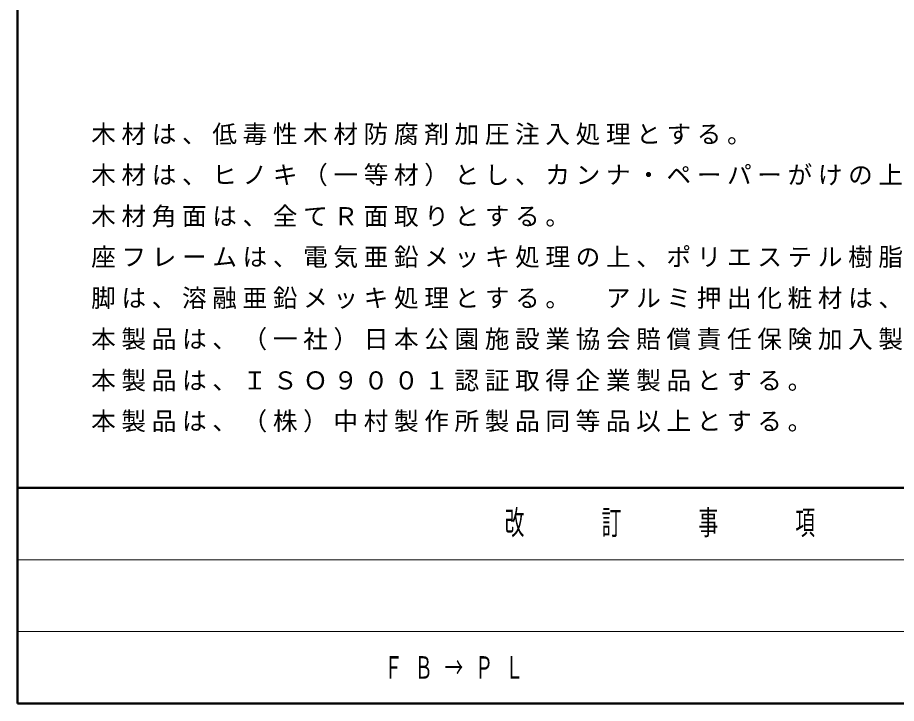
# Model space of a CAD drawing. Units: millimetres on the paper, scale 1:20. Extents: x -365 to 0, y 0 to 257.
# Drawn here: x -365 to -279.3, y 0 to 66.8 of the extents above; entities that cross this region are included whole.
import ezdxf

# ---------------------------------------------------------------- set-up
doc = ezdxf.new("R2010")
doc.units = ezdxf.units.MM
doc.layers.add('LY_1', color=7, linetype='Continuous', lineweight=25)
doc.layers.add('LY_3', color=7, linetype='Continuous', lineweight=13)
doc.styles.add('ＭＳ ゴシック', font='')
doc.styles.get('ＭＳ ゴシック').set_extended_font_data('MS Gothic')

msp = doc.modelspace()

# ---------------------------------------------------------------- linework, layer by layer
at = {"layer": 'LY_3', "lineweight": 50}
for p, q in [((-365, 257), (-365, 0)), ((-365, 21), (0, 21)), ((-365, 0), (0, 0))]:
    msp.add_line(p, q, dxfattribs=at)
at = {"layer": 'LY_3'}
for p, q in [((-365, 14), (-238.5, 14)), ((-365, 7), (-238.5, 7))]:
    msp.add_line(p, q, dxfattribs=at)

# ---------------------------------------------------------------- texts
at = {"layer": 'LY_1', "style": 'ＭＳ ゴシック'}
for s, insert, char_height, attachment_point in [('\\T1.23;木材は、低毒性木材防腐剤加圧注入処理とする。', (-357.82, 54.405), 1.76, 7), ('\\T1.23;木材は、ヒノキ（一等材）とし、カンナ・ペーパーがけの上、木材保護着色塗料（メイプル）塗装仕上げとする。', (-357.82, 50.405), 1.76, 7), ('\\T1.23;木材角面は、全てＲ面取りとする。', (-357.82, 46.405), 1.76, 7), ('\\T1.23;座フレームは、電気亜鉛メッキ処理の上、ポリエステル樹脂粉体塗装（ダークグレー）仕上げとする。', (-357.82, 42.405), 1.76, 7), ('\\T1.23;脚は、溶融亜鉛メッキ処理とする。\u3000アルミ押出化粧材は、アルマイト（シャンパンシルバー）仕上げとする。', (-357.82, 38.405), 1.76, 7), ('\\T1.23;本製品は、（一社）日本公園施設業協会賠償責任保険加入製品とする。', (-357.82, 34.405), 1.76, 7), ('\\T1.23;本製品は、ＩＳＯ９００１認証取得企業製品とする。', (-357.82, 30.405), 1.76, 7), ('\\T1.23;本製品は、（株）中村製作所製品同等品以上とする。', (-357.82, 26.405), 1.76, 7), ('\\T1.64;\\W0.6;ＦＢ→ＰＬ', (-329.25, 3.5), 2.199, 4)]:
    msp.add_mtext(s, dxfattribs=dict(at, insert=insert, char_height=char_height, attachment_point=attachment_point))
at = {"layer": 'LY_3', "color": 4, "insert": (-301.75, 17.5), "char_height": 2.346, "attachment_point": 5, "style": 'ＭＳ ゴシック'}
msp.add_mtext('\\T1.64;\\W0.6;改\u3000\u3000訂\u3000\u3000事\u3000\u3000項', dxfattribs=at)

doc.saveas('drawing.dxf')
